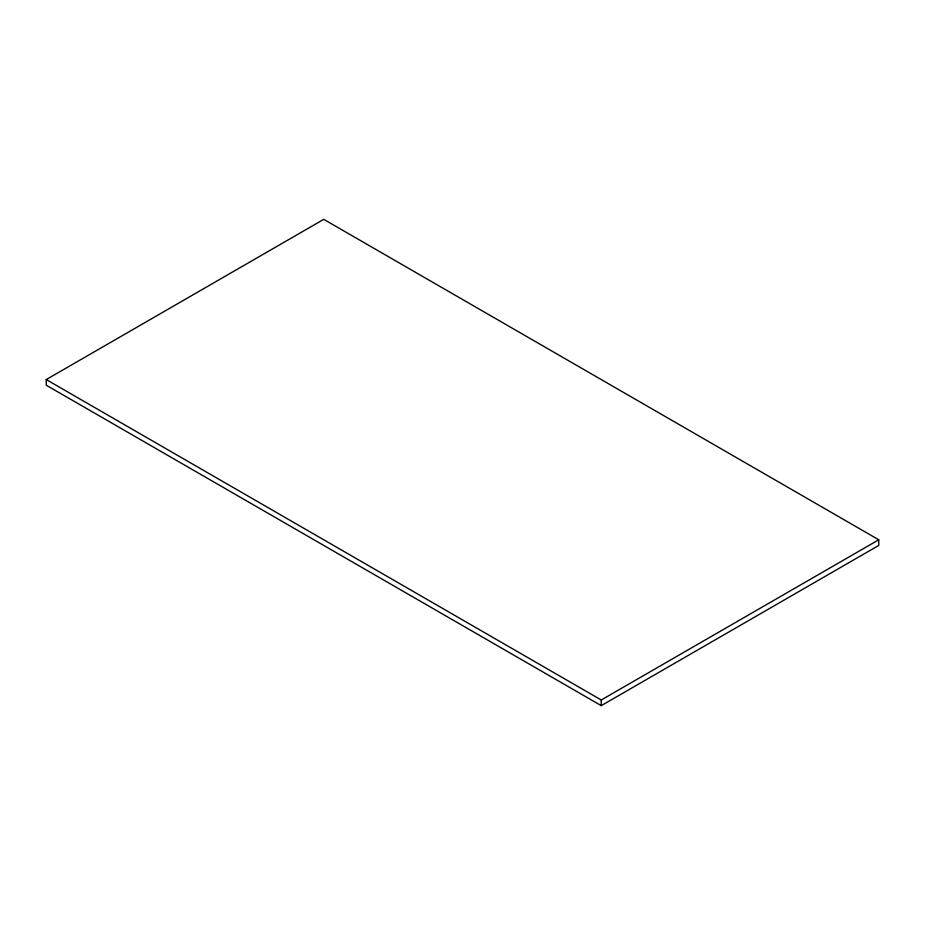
<?xml version="1.0" encoding="UTF-8"?>
<svg xmlns="http://www.w3.org/2000/svg" width="925" height="925" viewBox="0 0 925 925"><rect width="100%" height="100%" fill="white"/><g stroke="black" fill="none" stroke-linecap="round" stroke-linejoin="round"><path stroke-width="1.39" d="M46.25 379.562L323.75 219.352L878.75 539.784L878.75 545.438L601.25 705.648L46.25 385.216L46.25 379.562L601.25 699.994L878.75 539.784M601.25 699.994L601.25 705.648"/></g></svg>
